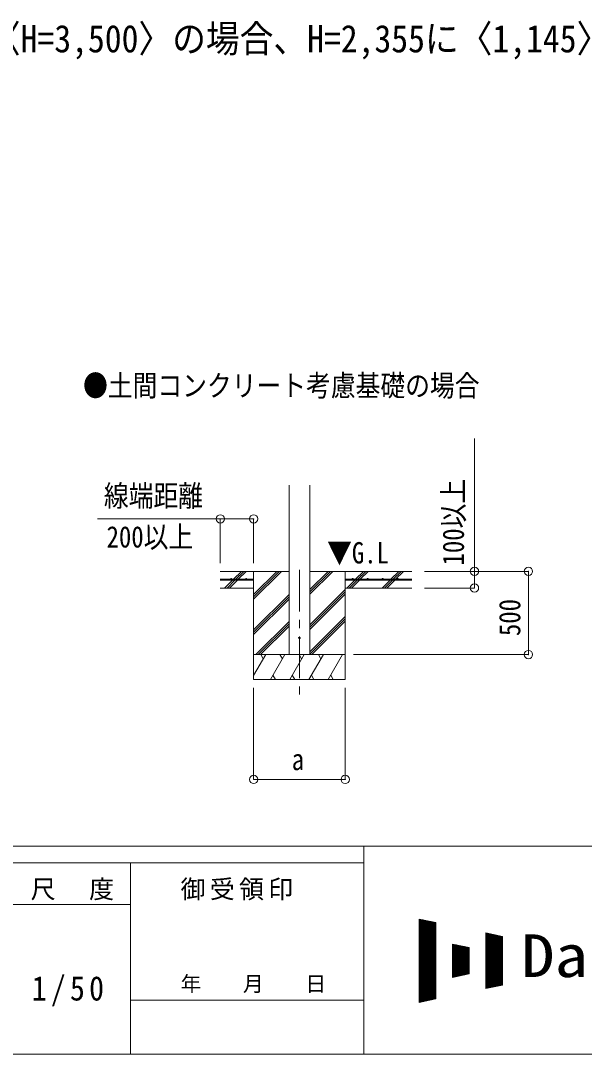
# Model space of a CAD drawing. Units: millimetres at full size, sheet at 1:50; details may follow other scales. Extents: x -14053 to 14053, y -9700 to 9700.
# Drawn here: x 6842 to 10226, y -9700 to -3490 of the extents above; entities that cross this region are included whole.
import ezdxf
from ezdxf.enums import TextEntityAlignment as Align

# ---------------------------------------------------------------- set-up
doc = ezdxf.new("R2010")
doc.units = ezdxf.units.MM
doc.header["$LTSCALE"] = 50
doc.header["$PDMODE"] = 32
doc.header["$PDSIZE"] = 50
doc.linetypes.add('CHAIN1', pattern=[8, 5, -1, 1, -1])
for name, color, linetype, lineweight in [('0-D', 7, 'Continuous', 9), ('0-E', 7, 'Continuous', 9), ('F-0', 7, 'Continuous', 9)]:
    doc.layers.add(name, color=color, linetype=linetype, lineweight=lineweight)
doc.styles.add('ＭＳ ゴシック', font='')
doc.styles.get('ＭＳ ゴシック').set_extended_font_data('MS Gothic')

msp = doc.modelspace()

# ---------------------------------------------------------------- linework, layer by layer
at = {"layer": '0-E', "color": 6}
for p, q in [((9566.65, -5999.91), (9566.65, -6898.42)), ((8040.65, -6483.16), (8040.65, -6748.42)), ((8240.65, -6483.16), (8040.65, -6483.16)), ((8240.65, -6483.16), (8240.65, -6748.42)), ((9890.65, -6798.42), (9265.65, -6798.42)), ((9566.65, -6898.42), (9265.65, -6898.42)), ((8240.65, -8048.42), (8240.65, -7498.42)), ((8790.65, -8048.42), (8790.65, -7498.42)), ((8240.65, -8048.42), (8790.65, -8048.42))]:
    msp.add_line(p, q, dxfattribs=at)
at = {"layer": '0-E', "color": 4}
for p, q in [((8453.15, -7298.42), (8453.15, -6280.32)), ((8578.15, -7298.42), (8578.15, -6280.32))]:
    msp.add_line(p, q, dxfattribs=at)
at = {"layer": '0-E', "color": 6, "lineweight": 18}
msp.add_line((8040.65, -6483.16), (7303.1, -6483.16), dxfattribs=at)
at = {"layer": '0-E'}
for p, q in [((8453.15, -6798.42), (8040.65, -6798.42)), ((8119.61, -6845.92), (8167.11, -6798.42)), ((8133.76, -6845.92), (8181.26, -6798.42)), ((8147.9, -6845.92), (8195.4, -6798.42)), ((8240.65, -6798.42), (8240.65, -7448.42)), ((8240.65, -6965.3), (8407.53, -6798.42)), ((8240.65, -6951.15), (8393.39, -6798.42)), ((8240.65, -6937.01), (8379.25, -6798.42)), ((8578.15, -6936.17), (8715.9, -6798.42)), ((8578.15, -6922.02), (8701.76, -6798.42)), ((8578.15, -6907.88), (8687.61, -6798.42)), ((8578.15, -6798.42), (9190.65, -6798.42)), ((8790.65, -6798.42), (8790.65, -7448.42)), ((8852.25, -6845.92), (8899.75, -6798.42)), ((8866.39, -6845.92), (8913.89, -6798.42)), ((8880.53, -6845.92), (8928.03, -6798.42)), ((9064.38, -6845.92), (9111.88, -6798.42)), ((9078.52, -6845.92), (9126.02, -6798.42)), ((9092.66, -6845.92), (9140.16, -6798.42)), ((8068.52, -6897.01), (8114.61, -6850.92)), ((8081.26, -6898.42), (8128.76, -6850.92)), ((8095.4, -6898.42), (8142.9, -6850.92)), ((8799.75, -6898.42), (8847.25, -6850.92)), ((8813.89, -6898.42), (8861.39, -6850.92)), ((8828.03, -6898.42), (8875.53, -6850.92)), ((9011.88, -6898.42), (9059.38, -6850.92)), ((9026.02, -6898.42), (9073.52, -6850.92)), ((9040.16, -6898.42), (9087.66, -6850.92)), ((8240.65, -6898.42), (8040.65, -6898.42)), ((8240.65, -7149.14), (8453.15, -6936.65)), ((8240.65, -7163.29), (8453.15, -6950.79)), ((8578.15, -7120.01), (8790.65, -6907.51)), ((8578.15, -7134.15), (8790.65, -6921.66)), ((8578.15, -7148.3), (8790.65, -6935.8)), ((8790.65, -6898.42), (9190.65, -6898.42)), ((8240.65, -7177.43), (8453.15, -6964.93)), ((8578.15, -7282.14), (8790.65, -7069.64)), ((8253.51, -7298.42), (8453.15, -7098.78)), ((8267.65, -7298.42), (8453.15, -7112.92)), ((8281.79, -7298.42), (8453.15, -7127.06)), ((8578.15, -7296.28), (8790.65, -7083.79)), ((8590.16, -7298.42), (8790.65, -7097.93)), ((8790.65, -7298.42), (8240.65, -7298.42)), ((8240.65, -7423.87), (8313.08, -7298.42)), ((8298.08, -7324.4), (8283.07, -7298.42)), ((8341.95, -7448.42), (8428.55, -7298.42)), ((8413.55, -7324.4), (8398.55, -7298.42)), ((8457.42, -7448.42), (8544.02, -7298.42)), ((8529.02, -7324.4), (8514.02, -7298.42)), ((8572.89, -7448.42), (8659.49, -7298.42)), ((8644.49, -7324.4), (8629.49, -7298.42)), ((8688.36, -7448.42), (8774.96, -7298.42)), ((8744.96, -7298.42), (8744.96, -7298.42)), ((8240.65, -7448.42), (8790.65, -7448.42)), ((8356.94, -7422.44), (8371.94, -7448.42)), ((8472.41, -7422.44), (8487.41, -7448.42)), ((8587.88, -7422.44), (8602.88, -7448.42)), ((8703.35, -7422.44), (8718.35, -7448.42))]:
    msp.add_line(p, q, dxfattribs=at)
at = {"layer": '0-E', "linetype": 'CHAIN1'}
msp.add_line((8515.65, -6789.21), (8515.65, -7548.42), dxfattribs=at)
at = {"layer": '0-E', "color": 3}
for p, q in [((8240.65, -6845.92), (8040.65, -6845.92)), ((8240.65, -6850.92), (8040.65, -6850.92)), ((8240.65, -6845.92), (8240.65, -6850.92)), ((8790.65, -6845.92), (9190.65, -6845.92)), ((8790.65, -6845.92), (8790.65, -6850.92)), ((8790.65, -6850.92), (9190.65, -6850.92))]:
    msp.add_line(p, q, dxfattribs=at)
at = {"layer": '0-E', "color": 6}
msp.add_lwpolyline([(9890.65, -6798.42), (9890.65, -7298.42), (8840.65, -7298.42)], dxfattribs=at)
at = {"layer": '0-E', "color": 3}
for centre in [(8105.65, -6843.42), (8195.65, -6843.42), (8835.65, -6843.42), (8925.65, -6843.42), (9015.65, -6843.42), (9105.65, -6843.42)]:
    msp.add_circle(centre, 2.5, dxfattribs=at)
at = {"layer": '0-E'}
msp.add_circle((8515.65, -7198.42), 5, dxfattribs=at)
at = {"layer": '0-E', "color": 6}
for p in [(8040.65, -6483.16), (8240.65, -6483.16), (9566.65, -6798.42), (9890.65, -6798.42), (9566.65, -6898.42), (9890.65, -7298.42), (8240.65, -8048.42), (8790.65, -8048.42)]:
    msp.add_point(p, dxfattribs=at)
at = {"layer": 'F-0', "color": 5, "lineweight": 5}
for p, q in [((-14053.43, -8450), (13346.57, -8450)), ((8901.98, -8450), (8901.98, -9700)), ((-14053.43, -8550), (8901.98, -8550)), ((7501.97, -8550), (7501.97, -9700)), ((4501.97, -8800), (7501.97, -8800)), ((7501.97, -9375), (8901.98, -9375)), ((-14053.43, -9700), (13346.57, -9700))]:
    msp.add_line(p, q, dxfattribs=at)
at = {"layer": 'F-0'}
for p, q in [((9235.24, -8887.67), (9335.24, -8908.5)), ((9235.24, -8887.67), (9235.24, -9387.67)), ((9235.24, -8892.37), (9257.83, -8892.37)), ((9235.24, -8897.37), (9281.83, -8897.37)), ((9235.24, -8902.37), (9305.83, -8902.37)), ((9235.24, -8907.37), (9329.83, -8907.37)), ((9235.24, -8912.37), (9335.24, -8912.37)), ((9235.24, -8917.37), (9335.24, -8917.37)), ((9235.24, -8922.37), (9335.24, -8922.37)), ((9235.24, -8927.37), (9335.24, -8927.37)), ((9235.24, -8932.37), (9335.24, -8932.37)), ((9235.24, -8937.37), (9335.24, -8937.37)), ((9235.24, -8942.37), (9335.24, -8942.37)), ((9238.21, -9387.05), (9238.21, -8888.28)), ((9243.21, -9386.01), (9243.21, -8889.33)), ((9248.21, -9384.97), (9248.21, -8890.37)), ((9253.21, -9383.93), (9253.21, -8891.41)), ((9258.21, -9382.88), (9258.21, -8892.45)), ((9263.21, -9381.84), (9263.21, -8893.49)), ((9268.21, -9380.8), (9268.21, -8894.53)), ((9273.21, -9379.76), (9273.21, -8895.58)), ((9278.21, -9378.72), (9278.21, -8896.62)), ((9283.21, -9377.68), (9283.21, -8897.66)), ((9288.21, -9376.63), (9288.21, -8898.7)), ((9293.21, -9375.59), (9293.21, -8899.74)), ((9298.21, -9374.55), (9298.21, -8900.78)), ((9303.21, -9373.51), (9303.21, -8901.83)), ((9308.21, -9372.47), (9308.21, -8902.87)), ((9313.21, -9371.43), (9313.21, -8903.91)), ((9318.21, -9370.38), (9318.21, -8904.95)), ((9323.21, -9369.34), (9323.21, -8905.99)), ((9328.21, -9368.3), (9328.21, -8907.03)), ((9333.21, -9367.26), (9333.21, -8908.08)), ((9335.24, -8908.5), (9335.24, -9366.83)), ((9235.24, -8947.37), (9335.24, -8947.37)), ((9235.24, -8952.37), (9335.24, -8952.37)), ((9235.24, -8957.37), (9335.24, -8957.37)), ((9235.24, -8962.37), (9335.24, -8962.37)), ((9235.24, -8967.37), (9335.24, -8967.37)), ((9235.24, -8972.37), (9335.24, -8972.37)), ((9235.24, -8977.37), (9335.24, -8977.37)), ((9235.24, -8982.37), (9335.24, -8982.37)), ((9235.24, -8987.37), (9335.24, -8987.37)), ((9235.24, -8992.37), (9335.24, -8992.37)), ((9235.24, -8997.37), (9335.24, -8997.37)), ((9235.24, -9002.37), (9335.24, -9002.37)), ((9635.24, -8971), (9735.24, -8991.83)), ((9635.24, -8971), (9635.24, -9304.33)), ((9635.24, -8972.37), (9641.83, -8972.37)), ((9635.24, -8977.37), (9665.83, -8977.37)), ((9635.24, -8982.37), (9689.83, -8982.37)), ((9635.24, -8987.37), (9713.83, -8987.37)), ((9635.24, -8992.37), (9735.24, -8992.37)), ((9635.24, -8997.37), (9735.24, -8997.37)), ((9635.24, -9002.37), (9735.24, -9002.37)), ((9638.21, -9303.72), (9638.21, -8971.62)), ((9643.21, -9302.68), (9643.21, -8972.66)), ((9648.21, -9301.63), (9648.21, -8973.7)), ((9653.21, -9300.59), (9653.21, -8974.74)), ((9658.21, -9299.55), (9658.21, -8975.78)), ((9663.21, -9298.51), (9663.21, -8976.83)), ((9668.21, -9297.47), (9668.21, -8977.87)), ((9673.21, -9296.43), (9673.21, -8978.91)), ((9678.21, -9295.38), (9678.21, -8979.95)), ((9683.21, -9294.34), (9683.21, -8980.99)), ((9688.21, -9293.3), (9688.21, -8982.03)), ((9693.21, -9292.26), (9693.21, -8983.08)), ((9698.21, -9291.22), (9698.21, -8984.12)), ((9703.21, -9290.18), (9703.21, -8985.16)), ((9708.21, -9289.13), (9708.21, -8986.2)), ((9713.21, -9288.09), (9713.21, -8987.24)), ((9718.21, -9287.05), (9718.21, -8988.28)), ((9723.21, -9286.01), (9723.21, -8989.33)), ((9728.21, -9284.97), (9728.21, -8990.37)), ((9733.21, -9283.93), (9733.21, -8991.41)), ((9735.24, -8991.83), (9735.24, -9283.5)), ((9235.24, -9007.37), (9335.24, -9007.37)), ((9235.24, -9012.37), (9335.24, -9012.37)), ((9235.24, -9017.37), (9335.24, -9017.37)), ((9235.24, -9022.37), (9335.24, -9022.37)), ((9235.24, -9027.37), (9335.24, -9027.37)), ((9235.24, -9032.37), (9335.24, -9032.37)), ((9235.24, -9037.37), (9335.24, -9037.37)), ((9235.24, -9042.37), (9335.24, -9042.37)), ((9235.24, -9047.37), (9335.24, -9047.37)), ((9235.24, -9052.37), (9335.24, -9052.37)), ((9235.24, -9057.37), (9335.24, -9057.37)), ((9235.24, -9062.37), (9335.24, -9062.37)), ((9435.24, -9037.67), (9535.24, -9058.5)), ((9435.24, -9037.67), (9435.24, -9237.67)), ((9435.24, -9042.37), (9457.83, -9042.37)), ((9435.24, -9047.37), (9481.83, -9047.37)), ((9435.24, -9052.37), (9505.83, -9052.37)), ((9435.24, -9057.37), (9529.83, -9057.37)), ((9435.24, -9062.37), (9535.24, -9062.37)), ((9438.21, -9237.05), (9438.21, -9038.28)), ((9443.21, -9236.01), (9443.21, -9039.33)), ((9448.21, -9234.97), (9448.21, -9040.37)), ((9453.21, -9233.93), (9453.21, -9041.41)), ((9458.21, -9232.88), (9458.21, -9042.45)), ((9463.21, -9231.84), (9463.21, -9043.49)), ((9468.21, -9230.8), (9468.21, -9044.53)), ((9473.21, -9229.76), (9473.21, -9045.58)), ((9478.21, -9228.72), (9478.21, -9046.62)), ((9483.21, -9227.68), (9483.21, -9047.66)), ((9488.21, -9226.63), (9488.21, -9048.7)), ((9493.21, -9225.59), (9493.21, -9049.74)), ((9498.21, -9224.55), (9498.21, -9050.78)), ((9503.21, -9223.51), (9503.21, -9051.83)), ((9508.21, -9222.47), (9508.21, -9052.87)), ((9513.21, -9221.43), (9513.21, -9053.91)), ((9518.21, -9220.38), (9518.21, -9054.95)), ((9523.21, -9219.34), (9523.21, -9055.99)), ((9528.21, -9218.3), (9528.21, -9057.03)), ((9533.21, -9217.26), (9533.21, -9058.08)), ((9535.24, -9058.5), (9535.24, -9216.83)), ((9635.24, -9007.37), (9735.24, -9007.37)), ((9635.24, -9012.37), (9735.24, -9012.37)), ((9635.24, -9017.37), (9735.24, -9017.37)), ((9635.24, -9022.37), (9735.24, -9022.37)), ((9635.24, -9027.37), (9735.24, -9027.37)), ((9635.24, -9032.37), (9735.24, -9032.37)), ((9635.24, -9037.37), (9735.24, -9037.37)), ((9635.24, -9042.37), (9735.24, -9042.37)), ((9635.24, -9047.37), (9735.24, -9047.37)), ((9635.24, -9052.37), (9735.24, -9052.37)), ((9635.24, -9057.37), (9735.24, -9057.37)), ((9635.24, -9062.37), (9735.24, -9062.37)), ((9235.24, -9067.37), (9335.24, -9067.37)), ((9235.24, -9072.37), (9335.24, -9072.37)), ((9235.24, -9077.37), (9335.24, -9077.37)), ((9235.24, -9082.37), (9335.24, -9082.37)), ((9235.24, -9087.37), (9335.24, -9087.37)), ((9235.24, -9092.37), (9335.24, -9092.37)), ((9235.24, -9097.37), (9335.24, -9097.37)), ((9235.24, -9102.37), (9335.24, -9102.37)), ((9235.24, -9107.37), (9335.24, -9107.37)), ((9235.24, -9112.37), (9335.24, -9112.37)), ((9235.24, -9117.37), (9335.24, -9117.37)), ((9235.24, -9122.37), (9335.24, -9122.37)), ((9235.24, -9127.37), (9335.24, -9127.37)), ((9435.24, -9067.37), (9535.24, -9067.37)), ((9435.24, -9072.37), (9535.24, -9072.37)), ((9435.24, -9077.37), (9535.24, -9077.37)), ((9435.24, -9082.37), (9535.24, -9082.37)), ((9435.24, -9087.37), (9535.24, -9087.37)), ((9435.24, -9092.37), (9535.24, -9092.37)), ((9435.24, -9097.37), (9535.24, -9097.37)), ((9435.24, -9102.37), (9535.24, -9102.37)), ((9435.24, -9107.37), (9535.24, -9107.37)), ((9435.24, -9112.37), (9535.24, -9112.37)), ((9435.24, -9117.37), (9535.24, -9117.37)), ((9435.24, -9122.37), (9535.24, -9122.37)), ((9435.24, -9127.37), (9535.24, -9127.37)), ((9635.24, -9067.37), (9735.24, -9067.37)), ((9635.24, -9072.37), (9735.24, -9072.37)), ((9635.24, -9077.37), (9735.24, -9077.37)), ((9635.24, -9082.37), (9735.24, -9082.37)), ((9635.24, -9087.37), (9735.24, -9087.37)), ((9635.24, -9092.37), (9735.24, -9092.37)), ((9635.24, -9097.37), (9735.24, -9097.37)), ((9635.24, -9102.37), (9735.24, -9102.37)), ((9635.24, -9107.37), (9735.24, -9107.37)), ((9635.24, -9112.37), (9735.24, -9112.37)), ((9635.24, -9117.37), (9735.24, -9117.37)), ((9635.24, -9122.37), (9735.24, -9122.37)), ((9635.24, -9127.37), (9735.24, -9127.37)), ((9235.24, -9132.37), (9335.24, -9132.37)), ((9235.24, -9137.37), (9335.24, -9137.37)), ((9235.24, -9142.37), (9335.24, -9142.37)), ((9235.24, -9147.37), (9335.24, -9147.37)), ((9235.24, -9152.37), (9335.24, -9152.37)), ((9235.24, -9157.37), (9335.24, -9157.37)), ((9235.24, -9162.37), (9335.24, -9162.37)), ((9235.24, -9167.37), (9335.24, -9167.37)), ((9235.24, -9172.37), (9335.24, -9172.37)), ((9235.24, -9177.37), (9335.24, -9177.37)), ((9235.24, -9182.37), (9335.24, -9182.37)), ((9235.24, -9187.37), (9335.24, -9187.37)), ((9435.24, -9132.37), (9535.24, -9132.37)), ((9435.24, -9137.37), (9535.24, -9137.37)), ((9435.24, -9142.37), (9535.24, -9142.37)), ((9435.24, -9147.37), (9535.24, -9147.37)), ((9435.24, -9152.37), (9535.24, -9152.37)), ((9435.24, -9157.37), (9535.24, -9157.37)), ((9435.24, -9162.37), (9535.24, -9162.37)), ((9435.24, -9167.37), (9535.24, -9167.37)), ((9435.24, -9172.37), (9535.24, -9172.37)), ((9435.24, -9177.37), (9535.24, -9177.37)), ((9435.24, -9182.37), (9535.24, -9182.37)), ((9435.24, -9187.37), (9535.24, -9187.37)), ((9635.24, -9132.37), (9735.24, -9132.37)), ((9635.24, -9137.37), (9735.24, -9137.37)), ((9635.24, -9142.37), (9735.24, -9142.37)), ((9635.24, -9147.37), (9735.24, -9147.37)), ((9635.24, -9152.37), (9735.24, -9152.37)), ((9635.24, -9157.37), (9735.24, -9157.37)), ((9635.24, -9162.37), (9735.24, -9162.37)), ((9635.24, -9167.37), (9735.24, -9167.37)), ((9635.24, -9172.37), (9735.24, -9172.37)), ((9635.24, -9177.37), (9735.24, -9177.37)), ((9635.24, -9182.37), (9735.24, -9182.37)), ((9635.24, -9187.37), (9735.24, -9187.37)), ((9235.24, -9192.37), (9335.24, -9192.37)), ((9235.24, -9197.37), (9335.24, -9197.37)), ((9235.24, -9202.37), (9335.24, -9202.37)), ((9235.24, -9207.37), (9335.24, -9207.37)), ((9235.24, -9212.37), (9335.24, -9212.37)), ((9235.24, -9217.37), (9335.24, -9217.37)), ((9235.24, -9222.37), (9335.24, -9222.37)), ((9235.24, -9227.37), (9335.24, -9227.37)), ((9235.24, -9232.37), (9335.24, -9232.37)), ((9235.24, -9237.37), (9335.24, -9237.37)), ((9235.24, -9242.37), (9335.24, -9242.37)), ((9235.24, -9247.37), (9335.24, -9247.37)), ((9235.24, -9252.37), (9335.24, -9252.37)), ((9435.24, -9192.37), (9535.24, -9192.37)), ((9435.24, -9197.37), (9535.24, -9197.37)), ((9435.24, -9202.37), (9535.24, -9202.37)), ((9435.24, -9207.37), (9535.24, -9207.37)), ((9435.24, -9212.37), (9535.24, -9212.37)), ((9435.24, -9237.67), (9535.24, -9216.83)), ((9435.24, -9217.37), (9532.66, -9217.37)), ((9435.24, -9222.37), (9508.66, -9222.37)), ((9435.24, -9227.37), (9484.66, -9227.37)), ((9435.24, -9232.37), (9460.66, -9232.37)), ((9435.24, -9237.37), (9436.66, -9237.37)), ((9635.24, -9192.37), (9735.24, -9192.37)), ((9635.24, -9197.37), (9735.24, -9197.37)), ((9635.24, -9202.37), (9735.24, -9202.37)), ((9635.24, -9207.37), (9735.24, -9207.37)), ((9635.24, -9212.37), (9735.24, -9212.37)), ((9635.24, -9217.37), (9735.24, -9217.37)), ((9635.24, -9222.37), (9735.24, -9222.37)), ((9635.24, -9227.37), (9735.24, -9227.37)), ((9635.24, -9232.37), (9735.24, -9232.37)), ((9635.24, -9237.37), (9735.24, -9237.37)), ((9635.24, -9242.37), (9735.24, -9242.37)), ((9635.24, -9247.37), (9735.24, -9247.37)), ((9635.24, -9252.37), (9735.24, -9252.37)), ((9235.24, -9257.37), (9335.24, -9257.37)), ((9235.24, -9262.37), (9335.24, -9262.37)), ((9235.24, -9267.37), (9335.24, -9267.37)), ((9235.24, -9272.37), (9335.24, -9272.37)), ((9235.24, -9277.37), (9335.24, -9277.37)), ((9235.24, -9282.37), (9335.24, -9282.37)), ((9235.24, -9287.37), (9335.24, -9287.37)), ((9235.24, -9292.37), (9335.24, -9292.37)), ((9235.24, -9297.37), (9335.24, -9297.37)), ((9235.24, -9302.37), (9335.24, -9302.37)), ((9235.24, -9307.37), (9335.24, -9307.37)), ((9235.24, -9312.37), (9335.24, -9312.37)), ((9635.24, -9257.37), (9735.24, -9257.37)), ((9635.24, -9262.37), (9735.24, -9262.37)), ((9635.24, -9267.37), (9735.24, -9267.37)), ((9635.24, -9272.37), (9735.24, -9272.37)), ((9635.24, -9277.37), (9735.24, -9277.37)), ((9635.24, -9282.37), (9735.24, -9282.37)), ((9735.24, -9283.5), (9635.24, -9304.33)), ((9635.24, -9287.37), (9716.66, -9287.37)), ((9635.24, -9292.37), (9692.66, -9292.37)), ((9635.24, -9297.37), (9668.66, -9297.37)), ((9635.24, -9302.37), (9644.66, -9302.37)), ((9235.24, -9317.37), (9335.24, -9317.37)), ((9235.24, -9322.37), (9335.24, -9322.37)), ((9235.24, -9327.37), (9335.24, -9327.37)), ((9235.24, -9332.37), (9335.24, -9332.37)), ((9235.24, -9337.37), (9335.24, -9337.37)), ((9235.24, -9342.37), (9335.24, -9342.37)), ((9235.24, -9347.37), (9335.24, -9347.37)), ((9235.24, -9352.37), (9335.24, -9352.37)), ((9235.24, -9357.37), (9335.24, -9357.37)), ((9235.24, -9362.37), (9335.24, -9362.37)), ((9335.24, -9366.83), (9235.24, -9387.67)), ((9235.24, -9367.37), (9332.66, -9367.37)), ((9235.24, -9372.37), (9308.66, -9372.37)), ((9235.24, -9377.37), (9284.66, -9377.37)), ((9235.24, -9382.37), (9260.66, -9382.37)), ((9235.24, -9387.37), (9236.66, -9387.37))]:
    msp.add_line(p, q, dxfattribs=at)

# ---------------------------------------------------------------- texts
at = {"layer": '0-D', "style": 'ＭＳ ゴシック', "width": 0.9}
msp.add_text('・〈H=3,500〉の場合、H=2,355に〈1,145〉を足した寸法としてください。', height=165, dxfattribs=at).set_placement((6436.92, -3729.87), align=Align.BOTTOM_LEFT)
at = {"layer": '0-E', "style": 'ＭＳ ゴシック', "width": 0.85}
for s, p in [('●土間コンクリート考慮基礎の場合', (7216.7, -5785.08)), ('線端距離', (7341.7, -6447.19)), ('200以上', (7357.87, -6693.63)), ('▼G.L', (8681.53, -6789.5)), ('a', (8469.4, -8030.66))]:
    msp.add_text(s, height=128.3, dxfattribs=at).set_placement(p, align=Align.BOTTOM_LEFT)
for s, p in [('100以上', (9541.82, -6762.97)), ('500', (9880.2, -7187.17))]:
    msp.add_text(s, height=128.3, rotation=90, dxfattribs=at).set_placement(p, align=Align.BOTTOM_LEFT)
at = {"layer": 'F-0', "style": 'ＭＳ ゴシック', "width": 1.15}
msp.add_text('Daisen', height=256.6, dxfattribs=at).set_placement((9846.68, -9312.67), align=Align.BOTTOM_LEFT)
at = {"layer": 'F-0', "style": 'ＭＳ ゴシック'}
msp.add_text('年\u3000\u3000月\u3000\u3000日', height=91.64, dxfattribs=at).set_placement((7801.98, -9350), align=Align.BOTTOM_LEFT)
at = {"layer": 'F-0', "attachment_point": 7, "style": 'ＭＳ ゴシック'}
for s, insert, char_height in [('\\T1.17;尺\u3000度', (6901.98, -8775), 110), ('\\T1.17;御受領印', (7801.97, -8775), 110), ('\\T1.28;\\W0.9;1/50', (6908.22, -9412.5), 146.6)]:
    msp.add_mtext(s, dxfattribs=dict(at, insert=insert, char_height=char_height))

doc.saveas('drawing.dxf')
